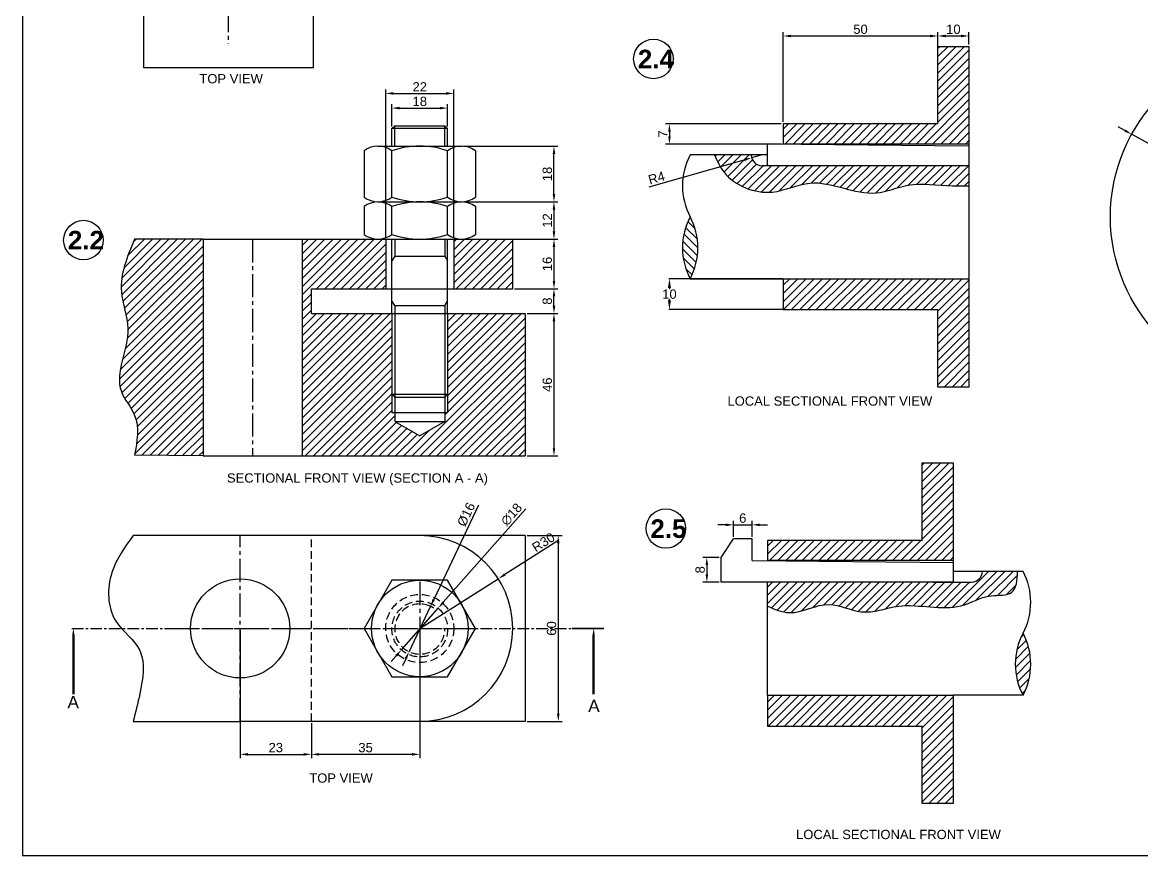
# Model space of a CAD drawing. Header units: inches. Extents: x 2 to 632, y 2 to 448.
# Drawn here: x 1.6 to 363.1, y 1.8 to 270.9 of the extents above; entities that cross this region are included whole.
import ezdxf

# ---------------------------------------------------------------- set-up
doc = ezdxf.new("R2010")
doc.units = ezdxf.units.IN
doc.header["$LTSCALE"] = 10
doc.header["$MEASUREMENT"] = 0
for name, pattern in [('CENTER', [2, 1.25, -0.25, 0.25, -0.25]), ('CENTER2', [1.125, 0.75, -0.125, 0.125, -0.125]), ('HIDDEN', [0.375, 0.25, -0.125])]:
    doc.linetypes.add(name, pattern=pattern)
doc.styles.get("Standard").update_dxf_attribs({"font": 'arial.ttf'})
doc.dimstyles.new('ISO-25', dxfattribs={"dimtxt": 3, "dimasz": 2.5, "dimexe": 1.25, "dimexo": 0.625, "dimtad": 1, "dimdec": 0, "dimdsep": 46, "dimtxsty": 'Standard', "dimcen": 2.5, "dimclrd": 3, "dimclre": 3, "dimclrt": 3, "dimadec": 0, "dimazin": 0, "dimtfac": 1, "dimtdec": 0, "dimtmove": 0, "dimatfit": 3, "dimfxl": 1, "dimarcsym": 0})
doc.dimstyles.get("Standard").update_dxf_attribs({"dimtxt": 3, "dimasz": 3, "dimexe": 0.18, "dimexo": 0.0625, "dimgap": 0.09, "dimtad": 0, "dimtih": 1, "dimtoh": 1, "dimdec": 0, "dimzin": 0, "dimdsep": 46, "dimtxsty": 'Standard', "dimcen": 0.18, "dimclrd": 3, "dimclre": 3, "dimclrt": 3, "dimadec": 0, "dimazin": 0, "dimtfac": 1, "dimtdec": 0, "dimtofl": 0, "dimtmove": 0, "dimatfit": 3, "dimfxl": 1, "dimtolj": 1, "dimtzin": 0, "dimarcsym": 0})

# ---------------------------------------------------------------- blocks, each defined once
blk = doc.blocks.new('*D21')
at = {"color": 3, "lineweight": -2, "transparency": 16777216}
for p, q in [((160.62, 184.87), (174.58, 184.87)), ((173.33, 179.37), (173.33, 182.37)), ((164.62, 176.87), (174.58, 176.87))]:
    blk.add_line(p, q, dxfattribs=at)
at = {"color": 3, "transparency": 16777216}
for points in [[(172.92, 182.37), (173.75, 182.37), (173.33, 184.87)], [(172.92, 179.37), (173.75, 179.37), (173.33, 176.87)]]:
    blk.add_solid(points, dxfattribs=at)
at = {"layer": 'Defpoints', "color": 0, "transparency": 16777216}
for p in [(159.99, 184.87), (173.33, 184.87), (163.99, 176.87)]:
    blk.add_point(p, dxfattribs=at)
at = {"color": 3, "transparency": 16777216, "insert": (171.18, 180.87), "char_height": 3, "attachment_point": 5, "rotation": 90}
blk.add_mtext('8', dxfattribs=at)
blk = doc.blocks.new('*D99')
at = {"color": 3, "lineweight": -2, "transparency": 16777216}
for p, q in [((247.25, 188.11), (210.44, 188.11)), ((210.62, 185.11), (210.62, 184.73)), ((210.62, 181.11), (210.62, 181.49)), ((247.25, 178.11), (210.44, 178.11))]:
    blk.add_line(p, q, dxfattribs=at)
at = {"color": 3, "transparency": 16777216}
for points in [[(210.12, 185.11), (211.12, 185.11), (210.62, 188.11)], [(210.12, 181.11), (211.12, 181.11), (210.62, 178.11)]]:
    blk.add_solid(points, dxfattribs=at)
at = {"layer": 'Defpoints', "color": 0, "transparency": 16777216}
for p in [(247.32, 188.11), (210.62, 178.11), (247.32, 178.11)]:
    blk.add_point(p, dxfattribs=at)
at = {"color": 3, "transparency": 16777216, "insert": (210.62, 183.11), "char_height": 3, "attachment_point": 5}
blk.add_mtext('\\A1;10', dxfattribs=at)
blk = doc.blocks.new('*D165')
at = {"color": 3, "lineweight": -2, "transparency": 16777216}
for p, q in [((71.99, 74.51), (71.99, 33.23)), ((94.99, 44.51), (94.99, 33.23)), ((74.49, 34.48), (92.49, 34.48))]:
    blk.add_line(p, q, dxfattribs=at)
at = {"color": 3, "transparency": 16777216}
for points in [[(74.49, 34.89), (74.49, 34.06), (71.99, 34.48)], [(92.49, 34.89), (92.49, 34.06), (94.99, 34.48)]]:
    blk.add_solid(points, dxfattribs=at)
at = {"layer": 'Defpoints', "color": 0, "transparency": 16777216}
for p in [(71.99, 75.14), (94.99, 45.14), (94.99, 34.48)]:
    blk.add_point(p, dxfattribs=at)
at = {"color": 3, "transparency": 16777216, "insert": (83.49, 36.64), "char_height": 3, "attachment_point": 5}
blk.add_mtext('23', dxfattribs=at)
blk = doc.blocks.new('*D166')
at = {"color": 3, "lineweight": -2, "transparency": 16777216}
for p, q in [((129.99, 74.51), (129.99, 33.23)), ((94.99, 44.51), (94.99, 33.23)), ((127.49, 34.48), (97.49, 34.48))]:
    blk.add_line(p, q, dxfattribs=at)
at = {"color": 3, "transparency": 16777216}
for points in [[(97.49, 34.89), (97.49, 34.06), (94.99, 34.48)], [(127.49, 34.89), (127.49, 34.06), (129.99, 34.48)]]:
    blk.add_solid(points, dxfattribs=at)
at = {"layer": 'Defpoints', "color": 0, "transparency": 16777216}
for p in [(129.99, 75.14), (94.99, 45.14), (94.99, 34.48)]:
    blk.add_point(p, dxfattribs=at)
at = {"color": 3, "transparency": 16777216, "insert": (112.49, 36.64), "char_height": 3, "attachment_point": 5}
blk.add_mtext('35', dxfattribs=at)
blk = doc.blocks.new('*D167')
at = {"color": 3, "lineweight": -2, "transparency": 16777216}
for p, q in [((174.62, 103.41), (157.44, 92.53)), ((129.99, 75.14), (155.33, 91.19))]:
    blk.add_line(p, q, dxfattribs=at)
at = {"color": 3, "transparency": 16777216}
blk.add_solid([(157.22, 92.88), (157.67, 92.18), (155.33, 91.19)], dxfattribs=at)
at = {"layer": 'Defpoints', "color": 0, "transparency": 16777216}
for p in [(155.33, 91.19), (129.99, 75.14)]:
    blk.add_point(p, dxfattribs=at)
at = {"color": 3, "transparency": 16777216, "insert": (169.91, 102.98), "char_height": 3, "attachment_point": 5, "rotation": 32.3551}
blk.add_mtext('R30', dxfattribs=at)
blk = doc.blocks.new('*D168')
at = {"color": 3, "lineweight": -2, "transparency": 16777216}
for p, q in [((164.62, 105.14), (175.97, 105.14)), ((174.72, 102.64), (174.72, 47.64)), ((164.62, 45.14), (175.97, 45.14))]:
    blk.add_line(p, q, dxfattribs=at)
at = {"color": 3, "transparency": 16777216}
for points in [[(174.3, 102.64), (175.13, 102.64), (174.72, 105.14)], [(174.3, 47.64), (175.13, 47.64), (174.72, 45.14)]]:
    blk.add_solid(points, dxfattribs=at)
at = {"layer": 'Defpoints', "color": 0, "transparency": 16777216}
for p in [(163.99, 105.14), (163.99, 45.14), (174.72, 45.14)]:
    blk.add_point(p, dxfattribs=at)
at = {"color": 3, "transparency": 16777216, "insert": (172.56, 75.14), "char_height": 3, "attachment_point": 5, "rotation": 90}
blk.add_mtext('60', dxfattribs=at)
blk = doc.blocks.new('*D169')
at = {"color": 3, "lineweight": -2, "transparency": 16777216}
for p, q in [((164.23, 113.79), (137.59, 83.58)), ((124.04, 68.2), (135.94, 81.7)), ((122.39, 66.33), (120.73, 64.45))]:
    blk.add_line(p, q, dxfattribs=at)
at = {"color": 3, "transparency": 16777216}
for points in [[(137.28, 83.86), (137.91, 83.3), (135.94, 81.7)], [(122.07, 66.6), (122.7, 66.05), (124.04, 68.2)]]:
    blk.add_solid(points, dxfattribs=at)
at = {"layer": 'Defpoints', "color": 0, "transparency": 16777216}
for p in [(135.94, 81.7), (124.04, 68.2)]:
    blk.add_point(p, dxfattribs=at)
at = {"color": 3, "transparency": 16777216, "insert": (159.63, 111.97), "char_height": 3, "attachment_point": 5, "rotation": 48.6043}
blk.add_mtext('∅18', dxfattribs=at)
blk = doc.blocks.new('*D171')
at = {"color": 3, "lineweight": -2, "transparency": 16777216}
for p, q in [((148.91, 114.97), (134.52, 84.54)), ((126.53, 67.63), (133.45, 82.28)), ((125.46, 65.37), (124.39, 63.11))]:
    blk.add_line(p, q, dxfattribs=at)
blk.add_arc((129.99, 74.95), 8.1, 55.8593, 85.579, dxfattribs=at)
at = {"color": 3, "transparency": 16777216}
for points in [[(134.14, 84.71), (134.9, 84.36), (133.45, 82.28)], [(125.08, 65.55), (125.84, 65.19), (126.53, 67.63)]]:
    blk.add_solid(points, dxfattribs=at)
at = {"layer": 'Defpoints', "color": 0, "transparency": 16777216}
for p in [(133.45, 82.28), (126.53, 67.63)]:
    blk.add_point(p, dxfattribs=at)
at = {"color": 3, "transparency": 16777216, "insert": (145, 111.95), "char_height": 3, "attachment_point": 5, "rotation": 64.7012}
blk.add_mtext('%%C16', dxfattribs=at)
blk = doc.blocks.new('*D172')
at = {"color": 3, "lineweight": -2, "transparency": 16777216}
for p, q in [((160.62, 200.87), (174.58, 200.87)), ((173.33, 198.37), (173.33, 187.37)), ((160.62, 184.87), (174.58, 184.87))]:
    blk.add_line(p, q, dxfattribs=at)
at = {"color": 3, "transparency": 16777216}
for points in [[(172.92, 198.37), (173.75, 198.37), (173.33, 200.87)], [(172.92, 187.37), (173.75, 187.37), (173.33, 184.87)]]:
    blk.add_solid(points, dxfattribs=at)
at = {"layer": 'Defpoints', "color": 0, "transparency": 16777216}
for p in [(159.99, 200.87), (159.99, 184.87), (173.33, 184.87)]:
    blk.add_point(p, dxfattribs=at)
at = {"color": 3, "transparency": 16777216, "insert": (171.18, 192.87), "char_height": 3, "attachment_point": 5, "rotation": 90}
blk.add_mtext('16', dxfattribs=at)
blk = doc.blocks.new('*D173')
at = {"color": 3, "lineweight": -2, "transparency": 16777216}
for p, q in [((164.62, 176.87), (174.58, 176.87)), ((173.33, 174.37), (173.33, 133.37)), ((164.62, 130.87), (174.58, 130.87))]:
    blk.add_line(p, q, dxfattribs=at)
at = {"color": 3, "transparency": 16777216}
for points in [[(172.92, 174.37), (173.75, 174.37), (173.33, 176.87)], [(172.92, 133.37), (173.75, 133.37), (173.33, 130.87)]]:
    blk.add_solid(points, dxfattribs=at)
at = {"layer": 'Defpoints', "color": 0, "transparency": 16777216}
for p in [(163.99, 176.87), (163.99, 130.87), (173.33, 130.87)]:
    blk.add_point(p, dxfattribs=at)
at = {"color": 3, "transparency": 16777216, "insert": (171.18, 153.87), "char_height": 3, "attachment_point": 5, "rotation": 90}
blk.add_mtext('46', dxfattribs=at)
blk = doc.blocks.new('*D174')
at = {"color": 3, "lineweight": -2, "transparency": 16777216}
for p, q in [((144.12, 230.93), (174.58, 230.93)), ((173.33, 215.43), (173.33, 228.43)), ((144.12, 212.93), (174.58, 212.93))]:
    blk.add_line(p, q, dxfattribs=at)
at = {"color": 3, "transparency": 16777216}
for points in [[(172.92, 228.43), (173.75, 228.43), (173.33, 230.93)], [(172.92, 215.43), (173.75, 215.43), (173.33, 212.93)]]:
    blk.add_solid(points, dxfattribs=at)
at = {"layer": 'Defpoints', "color": 0, "transparency": 16777216}
for p in [(143.49, 230.93), (173.33, 230.93), (143.49, 212.93)]:
    blk.add_point(p, dxfattribs=at)
at = {"color": 3, "transparency": 16777216, "insert": (171.18, 221.93), "char_height": 3, "attachment_point": 5, "rotation": 90}
blk.add_mtext('18', dxfattribs=at)
blk = doc.blocks.new('*D175')
at = {"color": 3, "lineweight": -2, "transparency": 16777216}
for p, q in [((144.12, 212.93), (174.58, 212.93)), ((173.33, 210.43), (173.33, 203.37)), ((144.12, 200.87), (174.58, 200.87))]:
    blk.add_line(p, q, dxfattribs=at)
at = {"color": 3, "transparency": 16777216}
for points in [[(172.92, 210.43), (173.75, 210.43), (173.33, 212.93)], [(172.92, 203.37), (173.75, 203.37), (173.33, 200.87)]]:
    blk.add_solid(points, dxfattribs=at)
at = {"layer": 'Defpoints', "color": 0, "transparency": 16777216}
for p in [(143.49, 212.93), (143.49, 200.87), (173.33, 200.87)]:
    blk.add_point(p, dxfattribs=at)
at = {"color": 3, "transparency": 16777216, "insert": (171.2, 206.9), "char_height": 3, "attachment_point": 5, "rotation": 90}
blk.add_mtext('12', dxfattribs=at)
blk = doc.blocks.new('*D176')
at = {"color": 3, "lineweight": -2, "transparency": 16777216}
for p, q in [((118.99, 201.5), (118.99, 249.2)), ((121.49, 247.95), (138.49, 247.95)), ((140.99, 201.5), (140.99, 249.2))]:
    blk.add_line(p, q, dxfattribs=at)
at = {"color": 3, "transparency": 16777216}
for points in [[(121.49, 248.37), (121.49, 247.54), (118.99, 247.95)], [(138.49, 248.37), (138.49, 247.54), (140.99, 247.95)]]:
    blk.add_solid(points, dxfattribs=at)
at = {"layer": 'Defpoints', "color": 0, "transparency": 16777216}
for p in [(140.99, 247.95), (118.99, 200.87), (140.99, 200.87)]:
    blk.add_point(p, dxfattribs=at)
at = {"color": 3, "transparency": 16777216, "insert": (129.99, 250.08), "char_height": 3, "attachment_point": 5}
blk.add_mtext('22', dxfattribs=at)
blk = doc.blocks.new('*D177')
at = {"color": 3, "lineweight": -2, "transparency": 16777216}
for p, q in [((120.99, 237.24), (120.99, 244.46)), ((123.49, 243.21), (136.49, 243.21)), ((138.99, 237.24), (138.99, 244.46))]:
    blk.add_line(p, q, dxfattribs=at)
at = {"color": 3, "transparency": 16777216}
for points in [[(123.49, 243.63), (123.49, 242.79), (120.99, 243.21)], [(136.49, 243.63), (136.49, 242.79), (138.99, 243.21)]]:
    blk.add_solid(points, dxfattribs=at)
at = {"layer": 'Defpoints', "color": 0, "transparency": 16777216}
for p in [(138.99, 243.21), (120.99, 236.62), (138.99, 236.62)]:
    blk.add_point(p, dxfattribs=at)
at = {"color": 3, "transparency": 16777216, "insert": (129.99, 245.37), "char_height": 3, "attachment_point": 5}
blk.add_mtext('18', dxfattribs=at)
blk = doc.blocks.new('*D183')
at = {"color": 3, "lineweight": -2, "transparency": 16777216}
for p, q in [((240.52, 228.11), (237.15, 227.16)), ((204.11, 217.81), (234.74, 226.48))]:
    blk.add_line(p, q, dxfattribs=at)
at = {"color": 3, "transparency": 16777216}
blk.add_solid([(234.63, 226.88), (234.86, 226.08), (237.15, 227.16)], dxfattribs=at)
at = {"layer": 'Defpoints', "color": 0, "transparency": 16777216}
for p in [(240.52, 228.11), (237.15, 227.16)]:
    blk.add_point(p, dxfattribs=at)
at = {"color": 3, "transparency": 16777216, "insert": (206.45, 220.68), "char_height": 3, "attachment_point": 5, "rotation": 15.797}
blk.add_mtext('R4', dxfattribs=at)
blk = doc.blocks.new('*D184')
at = {"color": 3, "lineweight": -2, "transparency": 16777216}
for p, q in [((246.69, 238.11), (209.37, 238.11)), ((210.62, 235.61), (210.62, 234.11)), ((246.69, 231.61), (209.37, 231.61))]:
    blk.add_line(p, q, dxfattribs=at)
at = {"color": 3, "transparency": 16777216}
for points in [[(210.2, 235.61), (211.03, 235.61), (210.62, 238.11)], [(210.2, 234.11), (211.03, 234.11), (210.62, 231.61)]]:
    blk.add_solid(points, dxfattribs=at)
at = {"layer": 'Defpoints', "color": 0, "transparency": 16777216}
for p in [(247.32, 238.11), (210.62, 231.61), (247.32, 231.61)]:
    blk.add_point(p, dxfattribs=at)
at = {"color": 3, "transparency": 16777216, "insert": (208.49, 234.86), "char_height": 3, "attachment_point": 5, "rotation": 90}
blk.add_mtext('7', dxfattribs=at)
blk = doc.blocks.new('*D185')
at = {"color": 3, "lineweight": -2, "transparency": 16777216}
for p, q in [((247.32, 238.74), (247.32, 267.75)), ((297.32, 238.74), (297.32, 267.75)), ((249.82, 266.5), (294.82, 266.5))]:
    blk.add_line(p, q, dxfattribs=at)
at = {"color": 3, "transparency": 16777216}
for points in [[(249.82, 266.92), (249.82, 266.08), (247.32, 266.5)], [(294.82, 266.92), (294.82, 266.08), (297.32, 266.5)]]:
    blk.add_solid(points, dxfattribs=at)
at = {"layer": 'Defpoints', "color": 0, "transparency": 16777216}
for p in [(297.32, 266.5), (247.32, 238.11), (297.32, 238.11)]:
    blk.add_point(p, dxfattribs=at)
at = {"color": 3, "transparency": 16777216, "insert": (272.32, 268.66), "char_height": 3, "attachment_point": 5}
blk.add_mtext('50', dxfattribs=at)
blk = doc.blocks.new('*D186')
at = {"color": 3, "lineweight": -2, "transparency": 16777216}
for p, q in [((297.32, 263.74), (297.32, 267.75)), ((307.32, 263.74), (307.32, 267.75)), ((299.82, 266.5), (304.82, 266.5))]:
    blk.add_line(p, q, dxfattribs=at)
at = {"color": 3, "transparency": 16777216}
for points in [[(299.82, 266.92), (299.82, 266.08), (297.32, 266.5)], [(304.82, 266.92), (304.82, 266.08), (307.32, 266.5)]]:
    blk.add_solid(points, dxfattribs=at)
at = {"layer": 'Defpoints', "color": 0, "transparency": 16777216}
for p in [(307.32, 266.5), (297.32, 263.11), (307.32, 263.11)]:
    blk.add_point(p, dxfattribs=at)
at = {"color": 3, "transparency": 16777216, "insert": (302.32, 268.66), "char_height": 3, "attachment_point": 5}
blk.add_mtext('10', dxfattribs=at)
blk = doc.blocks.new('*D189')
at = {"color": 3, "lineweight": -2, "transparency": 16777216}
for p, q in [((357.73, 235.96), (355.54, 237.18)), ((359.92, 234.75), (456.15, 181.47)), ((476.19, 170.37), (458.34, 180.26))]:
    blk.add_line(p, q, dxfattribs=at)
at = {"color": 3, "transparency": 16777216}
for points in [[(357.93, 236.33), (357.53, 235.6), (359.92, 234.75)], [(458.54, 180.62), (458.14, 179.89), (456.15, 181.47)]]:
    blk.add_solid(points, dxfattribs=at)
at = {"layer": 'Defpoints', "color": 0, "transparency": 16777216}
for p in [(359.92, 234.75), (456.15, 181.47)]:
    blk.add_point(p, dxfattribs=at)
at = {"color": 3, "transparency": 16777216, "insert": (472.41, 175.03), "char_height": 3, "attachment_point": 5, "rotation": 331.0258}
blk.add_mtext('∅110', dxfattribs=at)
blk = doc.blocks.new('*D200')
at = {"color": 3, "lineweight": -2, "transparency": 16777216}
for p, q in [((228.79, 108.6), (226.29, 108.6)), ((231.29, 104.72), (231.29, 109.85)), ((231.29, 108.6), (237.29, 108.6)), ((237.29, 104.72), (237.29, 109.85)), ((239.79, 108.6), (242.29, 108.6))]:
    blk.add_line(p, q, dxfattribs=at)
at = {"color": 3, "transparency": 16777216}
for points in [[(228.79, 109.02), (228.79, 108.19), (231.29, 108.6)], [(239.79, 109.02), (239.79, 108.19), (237.29, 108.6)]]:
    blk.add_solid(points, dxfattribs=at)
at = {"layer": 'Defpoints', "color": 0, "transparency": 16777216}
for p in [(237.29, 108.6), (231.29, 104.09), (237.29, 104.09)]:
    blk.add_point(p, dxfattribs=at)
at = {"color": 3, "transparency": 16777216, "insert": (234.29, 110.76), "char_height": 3, "attachment_point": 5}
blk.add_mtext('6', dxfattribs=at)
blk = doc.blocks.new('*D201')
at = {"color": 3, "lineweight": -2, "transparency": 16777216}
for p, q in [((226.66, 98.09), (221.45, 98.09)), ((222.7, 95.59), (222.7, 92.59)), ((226.66, 90.09), (221.45, 90.09))]:
    blk.add_line(p, q, dxfattribs=at)
at = {"color": 3, "transparency": 16777216}
for points in [[(222.28, 95.59), (223.12, 95.59), (222.7, 98.09)], [(222.28, 92.59), (223.12, 92.59), (222.7, 90.09)]]:
    blk.add_solid(points, dxfattribs=at)
at = {"layer": 'Defpoints', "color": 0, "transparency": 16777216}
for p in [(227.29, 98.09), (222.7, 90.09), (227.29, 90.09)]:
    blk.add_point(p, dxfattribs=at)
at = {"color": 3, "transparency": 16777216, "insert": (220.54, 94.09), "char_height": 3, "attachment_point": 5, "rotation": 90}
blk.add_mtext('8', dxfattribs=at)

msp = doc.modelspace()

# ---------------------------------------------------------------- hatches: boundary and pattern name
h = msp.add_hatch()
h.set_pattern_fill('ANSI31', color=3, scale=15)
h.set_pattern_definition([(45, (-5.3406, -5.6972), (-1.325825, 1.325825), [])])
edge = h.paths.add_edge_path()
edge.add_spline(control_points=[(225.12, 228.11), (226.03, 226.15), (229.29, 219.05), (242.83, 213.66), (258.7, 222.25), (273.92, 212.98), (288.76, 219.73), (298.98, 217.98), (305.54, 218.09), (307.32, 218.12)], knot_values=[0, 0, 0, 0, 6.415179, 23.259143, 35.762333, 57.424482, 67.900801, 82.293034, 87.621579, 87.621579, 87.621579, 87.621579], degree=3, periodic=0)
edge.add_line((307.32, 218.12), (307.32, 224.61))
edge.add_line((307.32, 224.61), (247.32, 224.61))
edge.add_line((247.32, 224.61), (240.52, 224.61))
edge.add_arc((240.52, 228.11), 3.5, 180, 270, ccw=False)
edge.add_line((237.02, 228.11), (225.12, 228.11))
h.paths.add_polyline_path([(307.32, 231.61), (307.32, 263.11), (297.32, 263.11), (297.32, 238.11), (247.32, 238.11), (247.32, 231.61)])
h.paths.add_polyline_path([(297.32, 178.11), (297.32, 153.11), (307.32, 153.11), (307.32, 188.11), (247.32, 188.11), (247.32, 178.11)])
at = {"linetype": 'Continuous'}
h = msp.add_hatch(dxfattribs=at)
h.set_pattern_fill('ANSI31', color=3, scale=15, angle=90)
h.set_pattern_definition([(135, (-1571.8025, -44.1567), (-1.3258252, -1.3258252), [])])
h.paths.add_polyline_path([(217.32, 208.11, 0.25), (217.32, 188.11, 0.25)])
h = msp.add_hatch()
h.set_pattern_fill('ANSI31', color=3, scale=15)
h.set_pattern_definition([(45, (5.2314, -28.5122), (-1.325825, 1.325825), [])])
edge = h.paths.add_edge_path()
edge.add_spline(control_points=[(37.89, 200.87), (35.51, 195.21), (31.5, 185.65), (38.46, 169.45), (29.46, 154.62), (40.03, 143.13), (38.69, 135.56), (37.89, 131.07)], knot_values=[0, 0, 0, 0, 17.516088, 29.613731, 49.97866, 58.828395, 71.722471, 71.722471, 71.722471, 71.722471], degree=3, periodic=0)
edge.add_line((37.89, 131.07), (59.99, 130.87))
edge.add_line((59.99, 130.87), (59.99, 200.87))
edge.add_line((59.99, 200.87), (37.89, 200.87))
h.paths.add_polyline_path([(91.99, 130.87), (163.99, 130.87), (163.99, 176.87), (138.99, 176.87), (138.99, 144.87), (138.09, 144.87), (138.09, 142), (129.99, 137.32), (121.89, 142), (121.89, 144.87), (120.99, 144.87), (120.99, 176.87), (94.99, 176.87), (94.99, 184.87), (118.99, 184.87), (118.99, 200.87), (91.99, 200.87)])
h.paths.add_polyline_path([(159.99, 184.87), (159.99, 200.87), (140.99, 200.87), (140.99, 184.87)], flags=17)
h = msp.add_hatch()
h.set_pattern_fill('ANSI31', color=3, scale=15)
h.paths.add_polyline_path([(302.29, 128.59), (292.29, 128.59), (292.29, 103.59), (242.29, 103.59), (242.29, 97.09), (302.29, 97.09)])
edge = h.paths.add_edge_path()
edge.add_spline(control_points=[(242.29, 82.34), (244.6, 81.33), (251.11, 78.5), (261.38, 85.31), (273.03, 78.63), (287.07, 84.6), (302.19, 79.59), (312.72, 86.46), (322.55, 85.33), (322.96, 90.68), (323.06, 93.59)], knot_values=[0, 0, 0, 0, 7.290696, 20.469954, 31.090452, 43.35526, 63.399731, 73.74088, 80.418072, 87.655984, 87.655984, 87.655984, 87.655984], degree=3, periodic=0)
edge.add_line((323.06, 93.59), (311.69, 93.59))
edge.add_arc((308.19, 93.59), 3.5, -90, 0, ccw=False)
edge.add_line((308.19, 90.09), (295.78, 90.09))
edge.add_line((295.78, 90.09), (242.29, 90.09))
edge.add_line((242.29, 90.09), (242.29, 82.34))
h.paths.add_polyline_path([(302.29, 53.59), (242.29, 53.59), (242.29, 43.59), (292.29, 43.59), (292.29, 18.59), (302.29, 18.59)])
h.paths.add_polyline_path([(324.81, 73.59, 0.25), (324.81, 53.59, 0.25)])

# ---------------------------------------------------------------- linework, layer by layer
for p, q in [((1.65, 447.77), (1.65, 1.77)), ((40.76, 301.55), (40.76, 256.24)), ((95.54, 301.55), (95.54, 256.24)), ((95.54, 256.24), (40.76, 256.24)), ((120.99, 236.62), (121.89, 237.52)), ((138.99, 236.62), (120.99, 236.62)), ((120.99, 230.93), (120.99, 236.62)), ((121.89, 237.52), (138.09, 237.52)), ((121.89, 230.93), (121.89, 237.52)), ((138.99, 236.62), (138.09, 237.52)), ((138.09, 230.93), (138.09, 237.52)), ((138.99, 230.93), (138.99, 236.62)), ((111.99, 229.39), (111.99, 214.48)), ((116.49, 230.93), (143.49, 230.93)), ((120.99, 214.48), (120.99, 229.39)), ((138.99, 214.48), (138.99, 229.39)), ((147.99, 229.39), (147.99, 214.48)), ((111.99, 211.39), (111.99, 202.42)), ((116.49, 212.93), (143.49, 212.93)), ((120.99, 202.42), (120.99, 211.39)), ((138.99, 202.42), (138.99, 211.39)), ((147.99, 211.39), (147.99, 202.42)), ((59.99, 200.87), (37.89, 200.87)), ((59.99, 200.87), (59.99, 130.87)), ((59.99, 200.87), (159.99, 200.87)), ((91.99, 200.87), (91.99, 130.87)), ((91.99, 200.87), (91.99, 130.87)), ((118.99, 200.87), (118.99, 184.87)), ((120.99, 176.87), (120.99, 200.87)), ((121.89, 200.87), (121.89, 195.39)), ((138.09, 200.87), (138.09, 195.39)), ((138.99, 176.87), (138.99, 200.87)), ((140.99, 200.87), (140.99, 184.87)), ((159.99, 184.87), (159.99, 200.87)), ((121.89, 195.39), (120.99, 193.83)), ((121.89, 195.39), (138.09, 195.39)), ((138.09, 195.39), (138.99, 193.83)), ((94.99, 176.87), (94.99, 184.87)), ((94.99, 184.87), (159.99, 184.87)), ((121.89, 179.45), (120.99, 181.01)), ((138.09, 179.45), (138.99, 181.01)), ((121.89, 179.45), (138.09, 179.45)), ((121.89, 179.45), (121.89, 142)), ((138.09, 179.45), (138.09, 142)), ((94.99, 176.87), (163.99, 176.87)), ((120.99, 176.87), (120.99, 144.87)), ((138.99, 176.87), (138.99, 144.87)), ((163.99, 176.87), (163.99, 130.87)), ((121.89, 149.87), (120.99, 150.77)), ((120.99, 150.77), (138.99, 150.76)), ((121.89, 149.87), (138.09, 149.87)), ((138.09, 149.87), (138.99, 150.77)), ((120.99, 144.87), (138.99, 144.87)), ((121.89, 142), (138.09, 142)), ((121.89, 142), (129.99, 137.32)), ((138.09, 142), (129.99, 137.32)), ((59.99, 130.87), (37.89, 131.07)), ((59.99, 130.87), (163.99, 130.87)), ((71.99, 105.14), (37.44, 105.14)), ((163.99, 105.14), (71.99, 105.14)), ((163.99, 105.14), (163.99, 45.14)), ((37.44, 45.14), (71.99, 45.14)), ((163.99, 45.14), (71.99, 45.14)), ((1.65, 1.77), (631.65, 1.77))]:
    msp.add_line(p, q)
at = {"linetype": 'CENTER2'}
for p, q in [((68.15, 297.77), (68.15, 263.91)), ((75.99, 200.87), (75.99, 130.87)), ((71.99, 45.14), (71.99, 105.14)), ((129.99, 90.18), (129.99, 60.09)), ((50.96, 75.14), (148.01, 75.14))]:
    msp.add_line(p, q, dxfattribs=at)
at = {"linetype": 'Continuous'}
for p, q in [((297.32, 238.11), (297.32, 263.11)), ((297.32, 263.11), (307.32, 263.11)), ((307.32, 263.11), (307.32, 153.11)), ((297.32, 238.11), (247.32, 238.11)), ((247.32, 238.11), (247.32, 231.61)), ((242.32, 231.66), (307.32, 231.01)), ((242.32, 224.61), (242.32, 231.66)), ((307.32, 231.61), (247.32, 231.61)), ((242.32, 228.11), (217.32, 228.11)), ((247.32, 224.61), (240.52, 224.61)), ((307.32, 224.61), (247.32, 224.61)), ((217.32, 188.11), (247.32, 188.11)), ((247.32, 188.11), (247.32, 178.11)), ((247.32, 188.11), (307.32, 188.11)), ((247.32, 178.11), (297.32, 178.11)), ((297.32, 153.11), (297.32, 178.11)), ((307.32, 153.11), (297.32, 153.11)), ((292.29, 103.59), (292.29, 128.59)), ((292.29, 128.59), (302.29, 128.59)), ((302.29, 128.59), (302.29, 90.09)), ((227.29, 98.09), (231.29, 104.09)), ((237.29, 104.09), (231.29, 104.09)), ((237.29, 97.14), (237.29, 104.09)), ((292.29, 103.59), (242.29, 103.59)), ((242.29, 103.59), (242.29, 97.09)), ((227.29, 90.09), (227.29, 98.09)), ((237.29, 97.14), (302.29, 96.49)), ((302.29, 97.09), (242.29, 97.09)), ((324.81, 93.59), (302.29, 93.59)), ((302.29, 90.09), (227.29, 90.09)), ((242.29, 53.59), (242.29, 90.09)), ((295.78, 90.09), (308.19, 90.09)), ((242.29, 53.59), (242.29, 43.59)), ((242.29, 53.59), (302.29, 53.59)), ((302.29, 53.59), (302.29, 18.59)), ((324.81, 53.59), (302.29, 53.59)), ((242.29, 43.59), (292.29, 43.59)), ((292.29, 18.59), (292.29, 43.59)), ((302.29, 18.59), (292.29, 18.59))]:
    msp.add_line(p, q, dxfattribs=at)
at = {"linetype": 'HIDDEN'}
msp.add_line((94.99, 45.14), (94.99, 105.14), dxfattribs=at)
at = {"color": 6, "linetype": 'CENTER', "ltscale": 0.3}
msp.add_line((17.6, 75.11), (180.85, 75.11), dxfattribs=at)
at = {"color": 6, "lineweight": 35}
msp.add_line((179.2, 75.11), (189.38, 75.11), dxfattribs=at)
msp.add_lwpolyline([(147.99, 75.14), (138.99, 90.72), (120.99, 90.72), (111.99, 75.14), (120.99, 59.55), (138.99, 59.55)], close=True)
at = {"color": 6}
for points in [[(18.11, 75.11, 0, 2.25, 0), (18.11, 68.86, 0.75, 0.75, 0), (18.11, 53.86, 0.75, 0.75, 0)], [(186.14, 75.11, 0, 2.25, 0), (186.14, 68.86, 0.75, 0.75, 0), (186.14, 53.86, 0.75, 0.75, 0)]]:
    msp.add_lwpolyline(points, format="xyseb", dxfattribs=at)
for centre, radius in [((205.44, 259.08), 6.38), ((21.35, 200.59), 6.38), ((209.48, 107.4), 6.38), ((71.99, 75.14), 16), ((129.99, 75.14), 15.59)]:
    msp.add_circle(centre, radius)
at = {"linetype": 'Continuous'}
msp.add_circle((408.03, 208.11), 55, dxfattribs=at)
at = {"linetype": 'HIDDEN'}
for centre, radius in [((129.99, 75.14), 11), ((129.99, 74.95), 9)]:
    msp.add_circle(centre, radius, dxfattribs=at)
for centre, radius, start, end in [((116.49, 223.6), 7.33, 52.1211, 127.8789), ((129.99, 203.93), 27, 70.5288, 109.4712), ((143.49, 223.6), 7.33, 52.1211, 127.8789), ((116.49, 220.26), 7.33, 232.1211, 307.8789), ((129.99, 239.93), 27, 250.5288, 289.4712), ((143.49, 220.26), 7.33, 232.1211, 307.8789), ((116.49, 205.6), 7.33, 52.1211, 127.8789), ((129.99, 185.93), 27, 70.5288, 109.4712), ((143.49, 205.6), 7.33, 52.1211, 127.8789), ((116.49, 208.2), 7.33, 232.1211, 307.8789), ((129.99, 227.87), 27, 250.5288, 289.4712), ((143.49, 208.2), 7.33, 232.1211, 307.8789), ((129.99, 75.14), 30, 270, 90)]:
    msp.add_arc(centre, radius, start, end)
at = {"linetype": 'Continuous'}
for centre, radius, start, end in [((236.07, 218.11), 21.25, 151.9275, 208.0725), ((240.52, 228.11), 3.5, 180, 270), ((236.07, 198.11), 21.25, 151.9275, 208.0725), ((198.57, 198.11), 21.25, 331.9275, 28.0725), ((308.19, 93.59), 3.5, 270, 0), ((306.06, 83.59), 21.25, 331.9275, 28.0725), ((343.56, 63.59), 21.25, 151.9275, 208.0725), ((306.06, 63.59), 21.25, 331.9275, 28.0725)]:
    msp.add_arc(centre, radius, start, end, dxfattribs=at)
at = {"linetype": 'HIDDEN'}
msp.add_arc((129.99, 74.95), 8.1, 90, 1.2865, dxfattribs=at)
for points in [[(225.12, 228.11), (228.25, 222.51), (243.82, 216.09), (255.99, 218.99), (277.41, 215.81), (287.6, 218.27), (301.99, 218.12), (307.32, 218.12)], [(37.89, 200.87), (33.61, 183.89), (35.7, 171.97), (33.61, 151.71), (37.89, 143.97), (37.89, 131.07)], [(37.44, 105.14), (30.56, 93.2), (31.82, 77.53), (39.57, 68), (39.57, 54), (37.44, 45.14)]]:
    msp.add_spline(points, degree=3)
msp.add_open_spline([(242.29, 82.34), (244.6, 81.33), (251.11, 78.5), (261.38, 85.31), (273.03, 78.63), (287.07, 84.6), (302.19, 79.59), (312.72, 86.46), (322.55, 85.33), (322.96, 90.68), (323.06, 93.59)], degree=3, knots=[0, 0, 0, 0, 7.290696, 20.469954, 31.090452, 43.35526, 63.399731, 73.74088, 80.418072, 87.655984, 87.655984, 87.655984, 87.655984])

# ---------------------------------------------------------------- texts
for s, p in [('TOP VIEW', (58.82, 251.2)), ('LOCAL SECTIONAL FRONT VIEW', (229.37, 147.09)), ('SECTIONAL FRONT VIEW (SECTION A - A)', (67.72, 122.24)), ('TOP VIEW', (94.31, 25.33)), ('LOCAL SECTIONAL FRONT VIEW', (251.52, 7.1))]:
    msp.add_text(s, height=3).set_placement(p)
at = {"attachment_point": 1}
for s, width, gutter_width, heights, insert, char_height in [('{\\fArial|b1|i0|c0|p34;2.4}', 38.4936, 2.13, [40.26], (200.44, 262.06), 6), ('{\\fArial|b1|i0|c0|p34;2.2}', 38.4936, 2.13, [40.26], (16.35, 203.57), 6), ('{\\fArial|b1|i0|c0|p34;2.5}', 38.4936, 2.13, [40.26], (204.47, 110.38), 6), ('{\\C6;A}', 5.3924, 12.5, [0], (16.21, 53.34), 4), ('{\\C6;A}', 5.3924, 12.5, [0], (184.37, 52.12), 4)]:
    msp.add_mtext_dynamic_manual_height_columns(s, width=width, gutter_width=gutter_width, heights=heights, dxfattribs=dict(at, insert=insert, char_height=char_height))

# ---------------------------------------------------------------- dimensions: what is measured, and where the dimension line sits
for base, p1, p2, picture, middle in [((297.32, 266.5), (247.32, 238.11), (297.32, 238.11), '*D185', (272.32, 268.66)), ((307.32, 266.5), (297.32, 263.11), (307.32, 263.11), '*D186', (302.32, 268.66)), ((140.99, 247.95), (118.99, 200.87), (140.99, 200.87), '*D176', (129.99, 250.08)), ((138.99, 243.21), (120.99, 236.62), (138.99, 236.62), '*D177', (129.99, 245.37)), ((237.29, 108.6), (231.29, 104.09), (237.29, 104.09), '*D200', (234.29, 110.76)), ((94.99, 34.48), (71.99, 75.14), (94.99, 45.14), '*D165', (83.49, 36.64)), ((94.99, 34.48), (129.99, 75.14), (94.99, 45.14), '*D166', (112.49, 36.64))]:
    dim = msp.add_linear_dim(base=base, p1=p1, p2=p2, dimstyle='ISO-25')
    dim.commit()
    dim.dimension.update_dxf_attribs({"geometry": picture, "text_midpoint": middle})
for base, p1, p2, dimstyle, picture, middle in [((210.61552525, 231.61065054), (247.31657575, 238.11065054), (247.31657575, 231.61065054), 'ISO-25', '*D184', (208.49052525, 234.86065054)), ((173.33, 230.93), (143.49, 212.93), (143.49, 230.93), 'ISO-25', '*D174', (171.18, 221.93)), ((173.33, 184.87), (159.99, 200.87), (159.99, 184.87), 'ISO-25', '*D172', (171.18, 192.87)), ((210.62, 178.11), (247.32, 188.11), (247.32, 178.11), 'Standard', '*D99', (210.62, 183.11)), ((173.33, 184.87), (163.99, 176.87), (159.99, 184.87), 'ISO-25', '*D21', (171.18, 180.87)), ((173.33, 130.87), (163.99, 176.87), (163.99, 130.87), 'ISO-25', '*D173', (171.18, 153.87)), ((174.72, 45.14), (163.99, 105.14), (163.99, 45.14), 'ISO-25', '*D168', (172.56, 75.14)), ((222.7, 90.09), (227.29, 98.09), (227.29, 90.09), 'ISO-25', '*D201', (220.54, 94.09))]:
    dim = msp.add_linear_dim(base=base, p1=p1, p2=p2, angle=90, dimstyle=dimstyle)
    dim.commit()
    dim.dimension.update_dxf_attribs({"geometry": picture, "text_midpoint": middle})
for p1, p2, picture, middle in [((359.92, 234.75), (456.15, 181.47), '*D189', (471.32, 173.07)), ((124.04, 68.2), (135.94, 81.7), '*D169', (161.31, 110.49))]:
    dim = msp.add_diameter_dim_2p(p1=p1, p2=p2, dimstyle='ISO-25')
    dim.commit()
    dim.dimension.update_dxf_attribs({"geometry": picture, "text_midpoint": middle, "dimtype": 163})
for center, mpoint, picture, middle in [((240.52, 228.11), (237.15, 227.16), '*D183', (207.03, 218.64)), ((129.99, 75.14), (155.33, 91.19), '*D167', (171.06, 101.16))]:
    dim = msp.add_radius_dim(center=center, mpoint=mpoint, dimstyle='ISO-25')
    dim.commit()
    dim.dimension.update_dxf_attribs({"geometry": picture, "text_midpoint": middle, "dimtype": 164})
dim = msp.add_linear_dim(base=(173.33, 200.87), p1=(143.49, 212.93), p2=(143.49, 200.87), angle=90, text='12', dimstyle='ISO-25')
dim.commit()
dim.dimension.update_dxf_attribs({"geometry": '*D175', "text_midpoint": (171.2, 206.9)})
dim = msp.add_diameter_dim_2p(p1=(126.53, 67.63), p2=(133.45, 82.28), text='%%C16', dimstyle='ISO-25')
dim.commit()
dim.dimension.update_dxf_attribs({"geometry": '*D171', "text_midpoint": (147.02, 110.99), "dimtype": 163})

doc.saveas('drawing.dxf')
